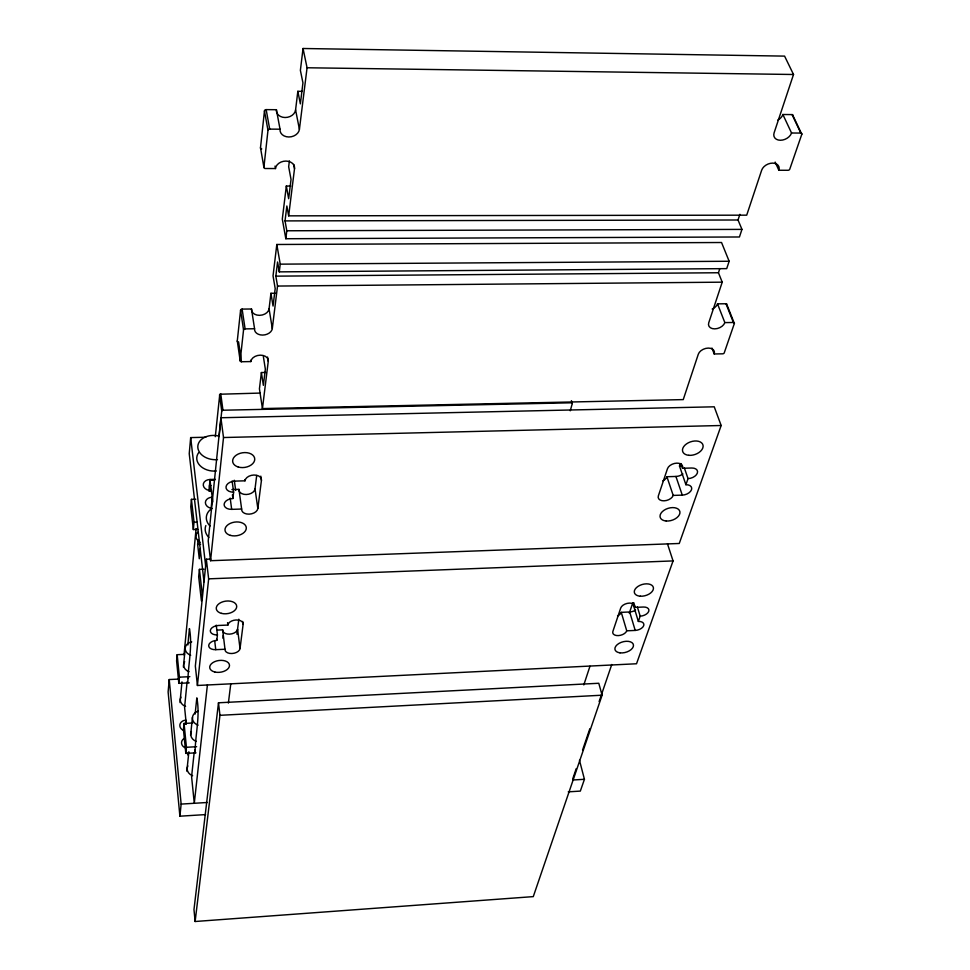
<?xml version="1.0" encoding="UTF-8"?>
<svg xmlns="http://www.w3.org/2000/svg" width="970" height="970" viewBox="0 0 970 970"><rect width="100%" height="100%" fill="white"/><g stroke="black" fill="none" stroke-linecap="round" stroke-linejoin="round"><path stroke-width="1.45" d="M570.263 410.795L572.276 403.52L571.718 402.792L222.845 410.225L221.742 410.965L219.099 436.536M178.31 679.109L169.229 679.546L168.125 691.949L179.899 816.194L205.591 814.594M205.81 437.228L190.666 437.591L189.235 453.681L204.015 581.83M184.555 654.35L177.171 654.702L176.601 660.897L178.832 683.353L189.235 682.844M195.794 499.223L191.429 499.356L190.763 506.704L193.345 529.547L197.722 529.402M178.832 683.353L179.414 677.169L177.171 654.702M193.345 529.547L194.036 522.212L191.429 499.356M184.021 654.871L196.11 528.529M179.983 702.583L181.972 681.874M183.391 667.093L185.234 647.863M187.84 644.989L189.441 628.609C192.8 646.699 187.925 664.814 187.828 682.916M200.305 548.474L199.286 558.756L197.637 544.4L198.074 539.987M187.101 681.752L184.579 707.275L185.876 720.14A6.632 0.63 88.1 0 1 186.131 724.42M192.715 722.989L184.058 723.45L183.439 729.598L185.816 753.399L195.976 752.829M199.408 569.378L198.68 576.689L201.433 601.024L202.184 593.737L199.408 569.378L203.906 569.22M185.464 724.238L185.876 720.14A6.596 5.444 2.9 0 0 179.911 724.626A6.596 5.444 2.9 0 0 183.888 730.568M208.902 491.135L210.078 479.471L215.291 479.325M215.304 436.706L219.778 394.232L260.033 393.08M211.351 491.669L211.46 490.662A7.53 5.577 5 0 1 203.276 485.279A7.53 5.577 5 0 1 210.078 479.471M185.816 753.399L186.434 747.288L184.058 723.45M211.023 509.25L212.26 497.21A7.59 5.674 5.1 0 0 205.385 502.605A7.59 5.674 5.1 0 0 212.285 508.522M179.899 816.194L181.147 804.094L169.229 679.546M210.793 559.059L206.331 559.217L195.346 666.111L197.419 685.475L636.526 663.759L673.059 560.915L667.469 543.794M220.893 417.743L208.21 541.042L210.551 560.708L679.255 543.479L721.159 425.503L714.235 406.806L220.893 417.743L223.512 437.531L210.551 560.708M186.834 771.223L188.871 751.762M190.581 735.308L192.46 717.351M197.419 685.475L208.647 578.847L206.331 559.217M195.115 714.065L196.825 697.854C200.378 716.199 195.2 734.532 195.067 752.878L194.764 749.931M712.186 309.042A8.548 5.747 -20.8 0 0 717.509 303.852L725.996 303.755A1.382 0.921 -21.1 0 1 726.942 304.738L734.363 323.471L724.25 352.837A1.37 0.897 -20.3 0 1 722.65 353.82L714.199 353.965A8.487 5.577 -19.9 0 0 708.27 348.084A8.487 5.577 -19.9 0 0 698.303 354.22L683.244 399.604L262.446 408.576L268.266 361.301A8.815 6.184 -8.7 0 0 260.275 355.166A8.815 6.184 -8.7 0 0 250.793 361.58L241.481 361.737A1.431 1.006 -8.2 0 1 240.172 360.755L237.286 340.955L240.584 310.157A1.431 1.031 -8.2 0 1 242.124 309.103L251.497 308.993A8.863 6.39 -8.8 0 0 259.536 315.335A8.863 6.39 -8.8 0 0 269.066 308.799L270.933 293.292L275.395 293.255M194.133 752.902L191.587 776.643L194.279 803.281L207.422 684.771M777.794 120.147A9.433 6.741 -25.8 0 0 782.875 114.508L792.053 114.593A1.516 1.079 -26.1 0 1 793.036 115.794L801.814 134.26L789.774 169.144A1.503 1.055 -24.9 0 1 787.992 170.283L778.861 170.259A9.348 6.548 -24.5 0 0 772.666 163.106A9.348 6.548 -24.5 0 0 761.668 170.199L746.706 215.17L288.66 215.849L294.528 168.61A9.627 7.408 -9.9 0 0 285.907 161.069A9.627 7.408 -9.9 0 0 275.48 168.55L265.307 168.513A1.552 1.2 -9.2 0 1 263.901 167.301L260.493 147.719L264.47 110.859A1.564 1.237 -9.4 0 1 266.168 109.622L276.401 109.719A9.688 7.663 -10.2 0 0 285.083 117.515A9.688 7.663 -10.2 0 0 295.583 109.901L297.838 91.313L302.3 91.362M240.172 360.755L243.543 329.945L240.584 310.157M263.901 167.301L267.975 130.356L264.47 110.859M242.718 621.418L243.118 624.401L240.039 648.554A7.59 4.547 -8.2 0 1 231.951 653.513A7.59 4.547 -8.2 0 1 224.991 649.245L215.752 649.67A7.627 4.583 -7.9 0 1 208.708 645.365A7.627 4.583 -7.9 0 1 216.807 640.37L217.425 634.926L216.262 625.153M260.809 476.137L261.439 480.356L257.85 508.522A8.184 5.311 -8.5 0 1 249.084 514.149A8.184 5.311 -8.5 0 1 241.639 509.044L231.672 509.359A8.233 5.359 -8 0 1 224.131 504.182A8.233 5.359 -8 0 1 232.909 498.507L233.624 492.154L232.133 481.023M222.93 638.272L223.282 635.265M218.492 702.789L193.976 909.545L195.128 921.5L533.282 896.619L602.103 695.199L598.781 683.268L218.492 702.789L219.947 715.314L195.128 921.5M265.901 372.456L261.391 372.541L259.426 388.837L262.446 408.576M243.543 329.945A1.443 1.031 -8.3 0 1 245.095 328.878L254.564 328.757A8.96 6.39 -8.8 0 0 262.664 335.074A8.96 6.39 -8.8 0 0 272.303 328.527L277.529 286.053L275.844 276.147L277.578 261.985L279.275 271.867L726.712 268.629L729.149 261.257L721.547 242.512L276.814 244.488L273.043 275.844L275.189 288.599L273.055 306.059L270.933 293.292M290.794 186.046L286.332 186.034L282.306 219.087L285.823 238.729L739.443 236.983L741.965 229.393L738.024 219.996L739.892 214.309M289.387 160.874L288.672 166.767L291.036 179.438L288.66 198.729L286.332 186.034M801.814 134.26A1.54 1.079 -25.9 0 0 800.82 133.072L791.556 132.999A9.53 6.754 -25.6 0 1 780.353 140.262A9.53 6.754 -25.6 0 1 774.096 132.878L793.521 74.496L784.585 56.114L303.04 48.5L300.385 70.361L302.943 82.874L300.361 103.863L297.838 91.313M285.823 238.729L286.805 230.775L285.034 220.905L286.865 205.992L288.66 215.849M279.275 271.867L280.233 264.155L276.814 244.488M276.401 109.719L280.039 129.192A9.797 7.675 -10.3 0 0 288.793 136.988A9.797 7.675 -10.3 0 0 299.415 129.337L307.066 67.767L303.04 48.5M228.374 703.092L230.799 683.632M236.947 634.21L238.814 619.212M257.85 508.522L255.025 488.892L256.686 475.53M221.73 411.037L219.547 394.669M572.276 403.52L571.415 400.658M734.363 323.471A1.394 0.921 -20.9 0 0 733.405 322.489L724.845 322.598A8.621 5.747 -20.6 0 1 714.72 328.866A8.621 5.747 -20.6 0 1 708.73 322.816L722.213 282.173L718.455 272.752L719.788 268.69M583.819 684.917L589.966 666.22M572.821 778.607L576.228 768.628M582.558 750.089L589.857 728.688M599.108 701.589L611.767 664.498M629.287 613.149L632.695 603.158M685.911 484.709L688.033 478.61A7.942 4.935 -18.1 0 0 697.345 473.093A7.942 4.935 -18.1 0 0 691.719 468.013L682.516 468.267A7.978 4.983 -17.9 0 0 676.805 463.139A7.978 4.983 -17.9 0 0 667.469 468.704L658.351 495.888A7.857 4.85 -17.4 0 0 664.013 500.823A7.857 4.85 -17.4 0 0 673.204 495.415L682.286 495.124A7.869 4.862 -17.8 0 0 691.513 489.692A7.869 4.862 -17.8 0 0 685.911 484.709L679.485 466.024L680.322 463.587M640.176 616.168A7.348 4.28 -15.9 0 0 648.748 611.294A7.348 4.28 -15.9 0 0 643.365 607.026L634.78 607.402A7.372 4.316 -15.7 0 0 629.312 603.097A7.372 4.316 -15.7 0 0 620.727 608.008L612.87 631.446A7.275 4.207 -15.4 0 0 618.29 635.605A7.275 4.207 -15.4 0 0 626.741 630.815L635.217 630.427A7.287 4.207 -15.7 0 0 643.716 625.614A7.287 4.207 -15.7 0 0 638.345 621.43L640.176 616.168L637.363 606.893M579.478 760.286L584.437 779.298L580.327 791.096L568.238 791.847M181.147 804.094L207.35 802.481M572.676 780.013L584.437 779.298M186.434 747.288L196.643 746.718M219.947 715.314L602.103 695.199M179.414 677.169L189.853 676.672M243.118 624.401A7.699 4.68 -8.2 0 0 236.074 619.975A7.699 4.68 -8.2 0 0 227.865 625.068L218.492 625.468A7.699 4.668 -7.9 0 0 210.32 630.536A7.699 4.668 -7.9 0 0 217.425 634.926M217.401 630.076L222.651 629.845A7.53 4.559 -8.1 0 0 229.55 634.137A7.53 4.559 -8.1 0 0 237.565 629.19L240.039 648.554M617.55 615.938A7.214 4.22 -15.5 0 0 621.261 612.349L629.688 611.973A7.226 4.232 -15.8 0 0 635.58 610.082M208.647 578.847L673.059 560.915M197.637 544.4L200.584 544.303M194.036 522.212L196.971 522.115M231.903 489.571L238.959 489.365A8.112 5.323 -8.4 0 0 246.344 494.506A8.112 5.323 -8.4 0 0 255.025 488.892M662.849 480.829A7.784 4.862 -17.5 0 0 666.911 476.719L675.92 476.452A7.796 4.874 -17.9 0 0 682.88 473.918M214.685 480.247L209.993 480.283L212.842 501.914M261.439 480.356A8.306 5.468 -8.5 0 0 253.897 475.021A8.306 5.468 -8.5 0 0 244.986 480.817L234.885 481.108A8.306 5.456 -8.1 0 0 226.01 486.879A8.306 5.456 -8.1 0 0 233.624 492.154M210.951 485.558L209.459 485.594A7.445 0.825 88.6 0 1 209.799 491.002M223.512 437.531L721.159 425.503M277.529 286.053L722.213 282.173M280.233 264.155L729.149 261.257M275.844 276.147L718.455 272.752M286.805 230.775L741.965 229.393M285.034 220.905L738.024 219.996M267.975 130.356A1.588 1.237 -9.4 0 1 269.684 129.119L280.039 129.192M307.066 67.767L793.521 74.496M792.053 114.593L800.82 133.072M782.875 114.508L791.556 132.999M775.163 162.087L778.861 170.259M725.996 303.755L733.405 322.489M717.509 303.852L724.845 322.598M711.956 348.06L714.199 353.965M684.384 468.049L688.033 478.61M680.891 463.563L682.516 468.267M675.92 476.452L682.286 495.124M666.911 476.719L673.204 495.415M633.361 602.746L634.78 607.402M638.345 621.43L632.755 602.964A7.226 4.232 -15.8 0 1 633.992 602.988M629.688 611.973L635.217 630.427M621.261 612.349L626.741 630.815M295.583 109.901L299.415 129.337M293.74 164.427L294.528 168.61M266.168 109.622L269.684 129.119M275.031 166.076L275.48 168.55M269.066 308.799L272.303 328.527M267.587 357.069L268.266 361.301M263.343 356.378L265.344 369.158L263.367 385.32L261.391 372.541M251.497 308.993L254.564 328.757M250.612 360.343L250.793 361.58M242.124 309.103L245.095 328.878M241.481 361.737L238.584 341.949A1.406 1.006 -8.1 0 1 237.286 340.955M244.816 479.58L244.986 480.817M238.959 489.365L241.639 509.044M234.291 480.247L235.661 490.396M220.76 393.856L222.954 410.225M232.412 494.785L232.909 498.507M230.193 498.095L231.672 509.359M227.562 622.619L227.865 625.068M222.651 629.845L224.991 649.245M216.662 639.145L216.807 640.37M214.697 640.709L215.752 649.67M190.666 437.591L205.652 565.886M261.754 148.931A1.54 1.2 -9.1 0 1 260.493 147.719M679.485 466.024A7.796 4.874 -17.9 0 1 680.794 466.073M190.678 655.259A8.875 7.093 3.7 0 1 185.209 648.13A8.875 7.093 3.7 0 1 191.72 641.873M189.041 671.713A8.791 7.081 3.6 0 1 184.676 661.685M188.422 677.897A8.766 7.081 3.5 0 1 187.61 677.569M200.135 542.351A9.445 7.166 4.7 0 1 197.601 532.287M217.462 459.61A16.636 12.101 5.3 0 1 197.819 446.248A16.636 12.101 5.3 0 1 219.038 436.124M216.286 470.996A16.538 12.101 5.2 0 1 199.941 465.551A16.538 12.101 5.2 0 1 198.704 452.614M210.029 526.031A17.169 12.937 5.4 0 1 211.472 508.765M208.853 537.392A17.072 12.925 5.3 0 1 205.858 525.558M198.086 725.172A9.142 7.53 3.7 0 1 192.412 717.994A9.142 7.53 3.7 0 1 198.28 711.155M196.328 741.432A9.045 7.518 3.5 0 1 191.405 731.513M187.84 754.951A6.729 0.643 88 0 1 187.731 753.059M185.585 706.439A8.621 7.045 3.2 0 1 180.929 697.115M192.618 775.733A8.863 7.469 3.1 0 1 187.804 765.888M185.622 747.967A6.632 5.529 2.8 0 1 181.56 743.262A6.632 5.529 2.8 0 1 184.652 738.158M214.782 672.004A9.967 5.917 -8 0 0 229.502 665.384A9.967 5.917 -8 0 0 214.515 661.722A9.967 5.917 -8 0 0 214.782 672.004M221.487 613.379A10.294 6.317 -8 0 0 236.716 606.42A10.294 6.317 -8 0 0 221.257 602.382A10.294 6.317 -8 0 0 221.487 613.379M620.012 652.846A9.518 5.444 -15.4 0 0 633.471 645.111A9.518 5.444 -15.4 0 0 619.078 643.365A9.518 5.444 -15.4 0 0 620.012 652.846M640.358 596.211A9.845 5.796 -16.1 0 0 653.356 587.408A9.845 5.796 -16.1 0 0 637.896 586.474A9.845 5.796 -16.1 0 0 640.358 596.211M238.232 467.007A11.119 7.408 -8.3 0 0 254.746 459.149A11.119 7.408 -8.3 0 0 238.099 454.105A11.119 7.408 -8.3 0 0 238.232 467.007M230.411 535.391A10.731 6.887 -8.1 0 0 246.319 527.959A10.731 6.887 -8.1 0 0 230.229 523.4A10.731 6.887 -8.1 0 0 230.411 535.391M688.845 455.318A10.658 6.705 -18.4 0 0 703.044 445.291A10.658 6.705 -18.4 0 0 686.518 443.884A10.658 6.705 -18.4 0 0 688.845 455.318M666.232 521.011A10.27 6.281 -17.3 0 0 679.873 511.566A10.27 6.281 -17.3 0 0 663.844 510.39A10.27 6.281 -17.3 0 0 666.232 521.011"/></g></svg>
